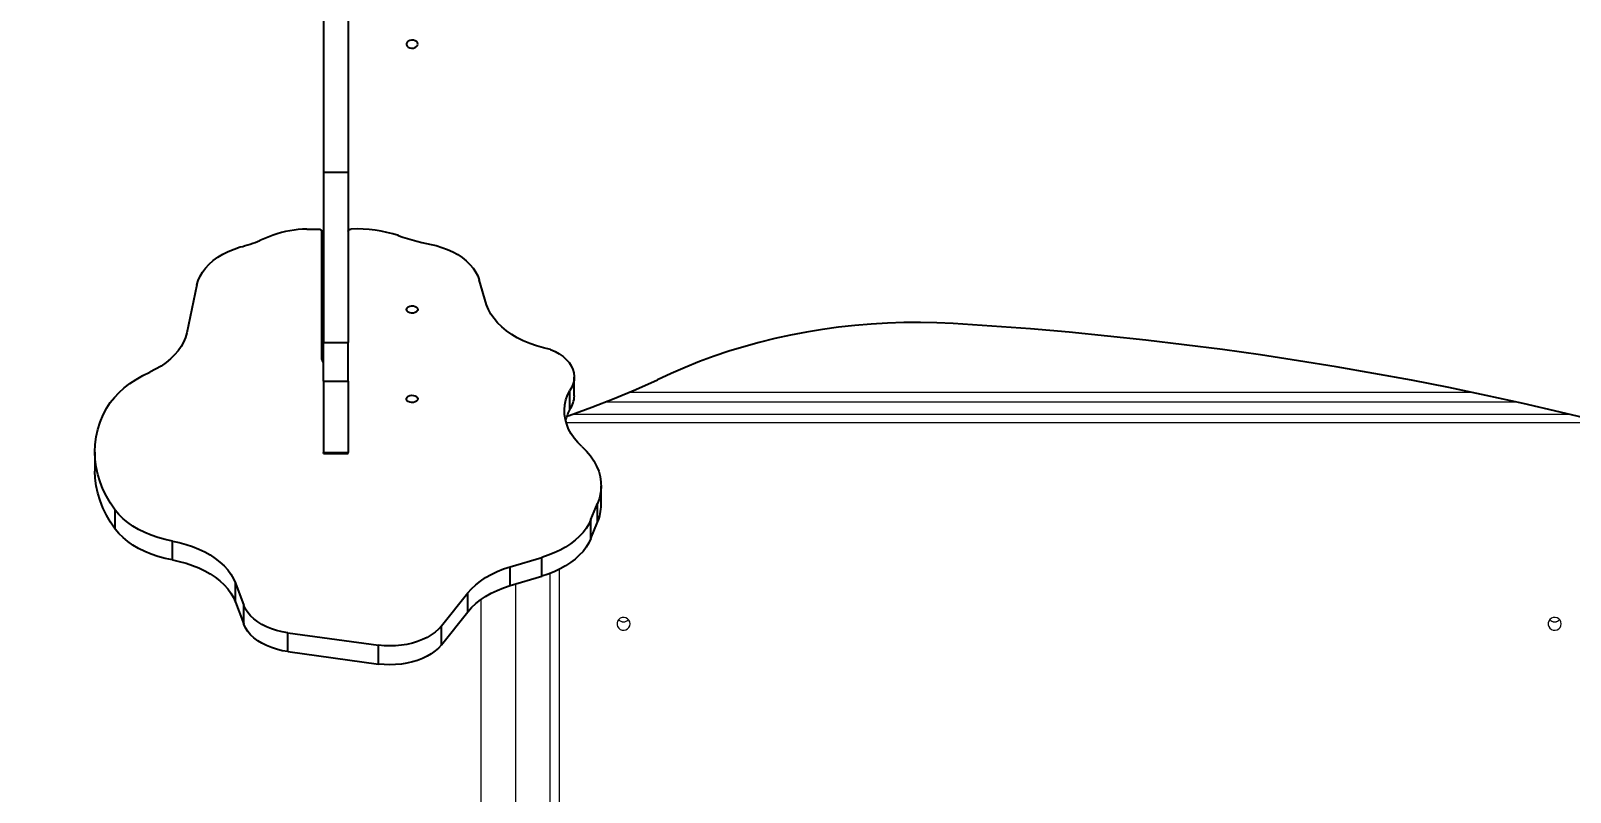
# Model space of a CAD drawing. Header units: millimetres. Extents: x -6879 to 7341, y -8047 to 7187.
# Drawn here: x -780 to 159, y 626 to 1091 of the extents above; entities that cross this region are included whole.
import ezdxf

# ---------------------------------------------------------------- set-up
doc = ezdxf.new("R2010")
doc.units = ezdxf.units.MM
for name, color, linetype in [('DIKOM_ОБЪЕКТ', 7, 'Continuous'), ('DIKOM_РАЗМЕР_ЗОНА', 7, 'Continuous'), ('DIKOM_РАЗМЕР_ОБЪЕКТА', 7, 'Continuous')]:
    doc.layers.add(name, color=color, linetype=linetype)
doc.styles.add('style1', font='arial.ttf', dxfattribs={"width": 0.8})
doc.dimstyles.new('1-50', dxfattribs={"dimtxt": 300, "dimasz": 200, "dimexe": 100, "dimexo": 0, "dimgap": 100, "dimtad": 0, "dimdec": 0, "dimtxsty": 'style1', "dimcen": 0, "dimclrd": 7, "dimclre": 7, "dimadec": 1, "dimazin": 2, "dimtfac": 1, "dimtdec": 0, "dimtmove": 1, "dimatfit": 3, "dimfxl": 0, "dimlwd": 25, "dimlwe": 18, "dimarcsym": 0})

# ---------------------------------------------------------------- blocks, each defined once
blk = doc.blocks.new('A$C65FB368C')
for p, q in [((62.82, -745.69), (51.33, -745.69)), ((71.89, -751.88), (62.02, -747.83)), ((73.51, -747.83), (62.02, -747.83)), ((83.38, -751.88), (73.51, -747.83)), ((83.38, -751.88), (71.89, -751.88)), ((-3.67, -762.03), (-15.16, -762.03)), ((4.52, -764.77), (-6.97, -764.77)), ((100.67, -801.15), (94.96, -781.95)), ((106.45, -781.95), (94.96, -781.95)), ((112.16, -801.15), (106.45, -781.95)), ((112.16, -801.15), (100.67, -801.15)), ((-59.28, -815.64), (-74.49, -820.07)), ((136.8, -843.12), (116.59, -826.96)), ((128.08, -826.96), (116.59, -826.96)), ((148.29, -843.12), (128.08, -826.96)), ((148.29, -843.12), (136.8, -843.12)), ((140.98, -936.82), (148.53, -881.52)), ((160.02, -881.52), (148.53, -881.52)), ((152.47, -936.82), (160.02, -881.52)), ((-258.52, -900), (-140.34, -900)), ((-140.34, -915), (-140.34, -900)), ((-140.34, -900), (-36.21, -900)), ((-36.21, -915), (-36.21, -900)), ((-12.68, -900), (-36.21, -900)), ((-12.68, -915), (-12.68, -900)), ((-12.68, -900), (30.88, -900)), ((30.88, -915), (30.88, -900)), ((31.59, -900), (30.88, -900)), ((31.59, -915), (31.59, -900)), ((-366.03, -915), (-140.34, -915)), ((-140.34, -915), (-36.21, -915)), ((-105.44, -925.15), (-105.47, -918.01)), ((-25.92, -916), (-104.19, -916)), ((-12.68, -915), (-36.21, -915)), ((-12.68, -915), (30.88, -915)), ((31.59, -915), (30.88, -915)), ((152.47, -936.82), (140.98, -936.82)), ((-101.88, -945.65), (-98.5, -953.82)), ((110.68, -968.71), (124.28, -963.57)), ((122.17, -968.71), (135.77, -963.57)), ((135.77, -963.57), (124.28, -963.57)), ((122.17, -968.71), (110.68, -968.71)), ((-71.48, -992.21), (-42.18, -998.45)), ((96.49, -1007.25), (85, -1007.25)), ((77.62, -1042.04), (66.13, -1042.04)), ((30.73, -1054.44), (42.22, -1054.44))]:
    blk.add_line(p, q)
at = {"flags": 128}
for points in [[(25.9, -84.06), (23.21, -93.8), (17.3, -115.97), (11.63, -138.25), (6.19, -160.66), (0.99, -183.17), (-3.97, -205.8), (-8.69, -228.52), (-13.17, -251.34), (-17.41, -274.26), (-21.41, -297.26), (-25.16, -320.34), (-28.67, -343.5), (-31.93, -366.74), (-34.94, -390.03), (-37.71, -413.39), (-40.23, -436.81), (-42.5, -460.27), (-44.53, -483.78), (-46.3, -507.33), (-47.83, -530.92)], [(-47.83, -530.92), (-48.27, -540.93), (-48.45, -550.95), (-48.38, -560.98), (-48.05, -570.99), (-47.47, -580.99), (-46.63, -590.94), (-45.53, -600.85), (-44.18, -610.7), (-42.58, -620.47), (-40.73, -630.15), (-38.64, -639.73), (-36.3, -649.2), (-33.72, -658.54), (-30.9, -667.74), (-27.85, -676.8), (-24.57, -685.69), (-21.06, -694.41), (-17.33, -702.94), (-13.39, -711.28)], [(8.81, -766.66), (8.3, -765.22), (3.27, -751.43), (-2.02, -737.83), (-7.58, -724.45), (-13.39, -711.28)], [(27.32, -757.36), (30.1, -754.61), (33.02, -752.19), (36.05, -750.14), (39.18, -748.47), (42.38, -747.18), (45.63, -746.29), (48.92, -745.79), (52.22, -745.7), (55.52, -746.01), (58.79, -746.72), (62.02, -747.83)], [(27.32, -757.36), (24.8, -759.88), (22.16, -762.08), (19.42, -763.96), (16.59, -765.49), (13.69, -766.67), (10.75, -767.49), (7.77, -767.95), (4.77, -768.04), (1.79, -767.77), (-1.18, -767.13), (-4.1, -766.13), (-6.97, -764.77)], [(71.89, -751.88), (74.59, -753.17), (77.22, -754.79), (79.75, -756.73), (82.18, -758.98), (84.48, -761.53), (86.65, -764.35), (88.66, -767.43), (90.51, -770.76), (92.18, -774.3), (93.67, -778.04), (94.96, -781.95)], [(83.38, -751.88), (86.08, -753.17), (88.71, -754.79), (91.24, -756.73), (93.67, -758.98), (95.97, -761.53), (98.14, -764.35), (100.15, -767.43), (102, -770.76), (103.67, -774.3), (105.16, -778.04), (106.45, -781.95)], [(-32.03, -776.55), (-30.76, -773.76), (-29.31, -771.21), (-27.68, -768.91), (-25.89, -766.92), (-23.98, -765.24), (-21.96, -763.89), (-19.86, -762.91), (-17.7, -762.28), (-15.51, -762.04), (-13.31, -762.17), (-11.14, -762.67), (-9.02, -763.54), (-6.97, -764.77)], [(-32.03, -776.55), (-33.02, -780.94), (-34.24, -785.18), (-35.67, -789.26), (-37.31, -793.15), (-39.15, -796.81), (-41.18, -800.23), (-43.37, -803.38), (-45.73, -806.24), (-48.22, -808.8), (-50.84, -811.03), (-53.57, -812.92), (-56.39, -814.46), (-59.28, -815.64)], [(116.59, -826.96), (114.05, -824.71), (111.63, -822.14), (109.36, -819.27), (107.25, -816.12), (105.31, -812.71), (103.56, -809.06), (102.01, -805.2), (100.67, -801.15)], [(128.08, -826.96), (125.54, -824.71), (123.12, -822.14), (120.85, -819.27), (118.74, -816.12), (116.8, -812.71), (115.05, -809.06), (113.5, -805.2), (112.16, -801.15)], [(-95.46, -846.38), (-94.36, -842.8), (-93.06, -839.39), (-91.57, -836.17), (-89.9, -833.17), (-88.07, -830.42), (-86.09, -827.93), (-83.97, -825.72), (-81.73, -823.82), (-79.39, -822.23), (-76.97, -820.98), (-74.49, -820.07)], [(136.8, -843.12), (138.76, -844.88), (140.59, -846.94), (142.28, -849.27), (143.81, -851.85), (145.16, -854.66), (146.33, -857.66), (147.3, -860.84), (148.06, -864.15), (148.6, -867.56), (148.92, -871.03), (149.02, -874.54), (148.88, -878.05), (148.53, -881.52)], [(148.29, -843.12), (150.25, -844.88), (152.08, -846.94), (153.77, -849.27), (155.3, -851.85), (156.65, -854.66), (157.82, -857.66), (158.79, -860.84), (159.55, -864.15), (160.09, -867.56), (160.41, -871.03), (160.51, -874.54), (160.37, -878.05), (160.02, -881.52)], [(-218.44, -857.5), (-219.25, -857.69), (-219.96, -858.24), (-220.52, -859.09), (-220.84, -860.14), (-220.91, -861.29), (-220.71, -862.41), (-220.27, -863.37), (-219.62, -864.08), (-218.85, -864.45), (-218.03, -864.45), (-217.26, -864.08), (-216.62, -863.37), (-216.17, -862.41), (-215.97, -861.29), (-216.04, -860.14), (-216.37, -859.09), (-216.92, -858.24), (-217.64, -857.69), (-218.44, -857.5)], [(-56.46, -857.5), (-55.73, -857.69), (-55.07, -858.24), (-54.57, -859.09), (-54.27, -860.14), (-54.21, -861.29), (-54.4, -862.41), (-54.8, -863.37), (-55.38, -864.08), (-56.09, -864.45), (-56.83, -864.45), (-57.53, -864.08), (-58.11, -863.37), (-58.52, -862.41), (-58.7, -861.29), (-58.64, -860.14), (-58.34, -859.09), (-57.84, -858.24), (-57.19, -857.69), (-56.46, -857.5)], [(-1.82, -857.5), (-1.09, -857.69), (-0.44, -858.24), (0.06, -859.09), (0.36, -860.14), (0.42, -861.29), (0.24, -862.41), (-0.16, -863.37), (-0.75, -864.08), (-1.45, -864.45), (-2.19, -864.45), (-2.89, -864.08), (-3.47, -863.37), (-3.88, -862.41), (-4.06, -861.29), (-4, -860.14), (-3.7, -859.09), (-3.2, -858.24), (-2.55, -857.69), (-1.82, -857.5)], [(-104.24, -900), (-104.49, -899.96), (-104.72, -899.86), (-104.94, -899.68), (-105.14, -899.44), (-105.3, -899.15), (-105.42, -898.82), (-105.5, -898.46), (-105.53, -898.08)], [(-105.47, -918.01), (-105.45, -917.62), (-105.38, -917.24), (-105.26, -916.9), (-105.1, -916.59), (-104.9, -916.34), (-104.68, -916.15), (-104.44, -916.04), (-104.19, -916)], [(140.98, -936.82), (140.39, -940.28), (139.57, -943.62), (138.55, -946.81), (137.31, -949.82), (135.89, -952.63), (134.29, -955.19), (132.53, -957.49), (130.63, -959.49), (128.61, -961.18), (126.48, -962.55), (124.28, -963.57)], [(152.47, -936.82), (151.88, -940.28), (151.06, -943.62), (150.04, -946.81), (148.8, -949.82), (147.38, -952.63), (145.78, -955.19), (144.02, -957.49), (142.12, -959.49), (140.1, -961.18), (137.98, -962.55), (135.77, -963.57)], [(-71.48, -992.21), (-74.15, -991.44), (-76.76, -990.31), (-79.3, -988.81), (-81.74, -986.96), (-84.07, -984.78), (-86.25, -982.28), (-88.29, -979.48), (-90.15, -976.41), (-91.83, -973.1), (-93.32, -969.56), (-94.59, -965.83)], [(85, -1007.25), (85.89, -1003), (87, -998.87), (88.32, -994.89), (89.85, -991.1), (91.57, -987.51), (93.47, -984.15), (95.54, -981.05), (97.77, -978.21), (100.13, -975.67), (102.62, -973.43), (105.22, -971.52), (107.92, -969.94), (110.68, -968.71)], [(96.49, -1007.25), (97.38, -1003), (98.49, -998.87), (99.81, -994.89), (101.34, -991.1), (103.06, -987.51), (104.96, -984.15), (107.03, -981.05), (109.26, -978.21), (111.62, -975.67), (114.11, -973.43), (116.71, -971.52), (119.41, -969.94), (122.17, -968.71)], [(-42.18, -998.45), (-39.34, -999.24), (-36.56, -1000.39), (-33.84, -1001.88), (-31.21, -1003.71), (-28.69, -1005.87), (-26.29, -1008.34), (-24.02, -1011.11), (-21.91, -1014.16), (-19.96, -1017.46), (-18.19, -1021)], [(85, -1007.25), (84.06, -1011.71), (82.88, -1016.03), (81.46, -1020.17), (79.83, -1024.11), (77.98, -1027.82), (75.94, -1031.28), (73.72, -1034.45), (71.33, -1037.31), (68.79, -1039.85), (66.13, -1042.04)], [(96.49, -1007.25), (95.55, -1011.71), (94.37, -1016.03), (92.95, -1020.17), (91.32, -1024.11), (89.47, -1027.82), (87.43, -1031.28), (85.21, -1034.45), (82.82, -1037.31), (80.28, -1039.85), (77.62, -1042.04)], [(3.54, -1047.27), (0.33, -1045.12), (-2.76, -1042.62), (-5.73, -1039.78), (-8.56, -1036.61), (-11.24, -1033.12), (-13.74, -1029.35), (-16.07, -1025.3), (-18.19, -1021)], [(66.13, -1042.04), (61.92, -1044.92), (57.63, -1047.43), (53.25, -1049.57), (48.79, -1051.33), (44.29, -1052.7), (39.74, -1053.67), (35.16, -1054.26), (30.57, -1054.44), (25.98, -1054.23), (21.41, -1053.62), (16.86, -1052.61), (12.36, -1051.22), (7.91, -1049.43), (3.54, -1047.27)], [(77.62, -1042.04), (73.41, -1044.92), (69.12, -1047.43), (64.74, -1049.57), (60.28, -1051.33), (55.78, -1052.7), (51.23, -1053.67), (46.65, -1054.26), (42.22, -1054.44)]]:
    blk.add_lwpolyline(points, dxfattribs=at)
for centre, radius, start, end in [((62.76, -773.65), 27.97, 67.38829, 89.86863), ((-3.88, -776.14), 14.13, 53.52135, 89.14907), ((17.8, -740.4), 27.76, 241.42518, 256.37392), ((-253.53, -816.64), 160.84, 340.8338, 349.34431), ((-17.16, -895.52), 88.41, 162.77607, 181.65591), ((-25.97, -913.16), 2.85, 270.99508, 319.91338), ((-42.45, -924.82), 63, 180.3037, 199.37225), ((-171.74, -984.29), 79.33, 13.45873, 22.59942)]:
    blk.add_arc(centre, radius, start, end)
blk = doc.blocks.new('A$C5DEC43E6')
at = {"color": 7, "linetype": 'Continuous', "lineweight": 15, "rotation": 270}
blk.add_blockref('A$C65FB368C', (448.01, -450), dxfattribs=at)
blk = doc.blocks.new('*D20')
at = {"layer": 'Defpoints', "color": 0, "transparency": 16777216}
for p in [(-335.47, 4138.44), (-5198.79, -5966.88), (-1568.13, -5966.88)]:
    blk.add_point(p, dxfattribs=at)
at = {"layer": 'DIKOM_РАЗМЕР_ОБЪЕКТА', "color": 7, "lineweight": 18, "transparency": 16777216}
for p, q in [((-335.47, 4138.44), (-5298.79, 4138.44)), ((-1568.13, -5966.88), (-5298.79, -5966.88))]:
    blk.add_line(p, q, dxfattribs=at)
at = {"layer": 'DIKOM_РАЗМЕР_ОБЪЕКТА', "color": 7, "lineweight": 25, "transparency": 16777216}
for p, q in [((-5198.79, 3938.44), (-5198.79, -81.84)), ((-5198.79, -5766.88), (-5198.79, -1161.62))]:
    blk.add_line(p, q, dxfattribs=at)
at = {"layer": 'DIKOM_РАЗМЕР_ОБЪЕКТА', "color": 7, "transparency": 16777216}
for points in [[(-5232.12, 3938.44), (-5165.46, 3938.44), (-5198.79, 4138.44)], [(-5232.12, -5766.88), (-5165.46, -5766.88), (-5198.79, -5966.88)]]:
    blk.add_solid(points, dxfattribs=at)
at = {"layer": 'DIKOM_РАЗМЕР_ОБЪЕКТА', "color": 0, "transparency": 16777216, "insert": (-5198.79, -621.73), "char_height": 300, "attachment_point": 5, "rotation": 90, "style": 'style1'}
blk.add_mtext('10100', dxfattribs=at)
blk = doc.blocks.new('*D19')
at = {"layer": 'Defpoints', "color": 0, "transparency": 16777216}
for p in [(5624.04, 6094.27), (-4435.35, 2864.29), (5624.04, -2640.11)]:
    blk.add_point(p, dxfattribs=at)
at = {"layer": 'DIKOM_РАЗМЕР_ОБЪЕКТА', "color": 7, "lineweight": 18, "transparency": 16777216}
for p, q in [((-4435.35, 2864.29), (-4435.35, 6194.27)), ((5624.04, -2640.11), (5624.04, 6194.27))]:
    blk.add_line(p, q, dxfattribs=at)
at = {"layer": 'DIKOM_РАЗМЕР_ОБЪЕКТА', "color": 7, "lineweight": 25, "transparency": 16777216}
for p, q in [((-4235.35, 6094.27), (2113.67, 6094.27)), ((5424.04, 6094.27), (3193.46, 6094.27))]:
    blk.add_line(p, q, dxfattribs=at)
at = {"layer": 'DIKOM_РАЗМЕР_ОБЪЕКТА', "color": 7, "transparency": 16777216}
for points in [[(-4235.35, 6127.6), (-4235.35, 6060.94), (-4435.35, 6094.27)], [(5424.04, 6127.6), (5424.04, 6060.94), (5624.04, 6094.27)]]:
    blk.add_solid(points, dxfattribs=at)
at = {"layer": 'DIKOM_РАЗМЕР_ОБЪЕКТА', "color": 0, "transparency": 16777216, "insert": (2653.56, 6094.27), "char_height": 300, "attachment_point": 5, "style": 'style1'}
blk.add_mtext('10100', dxfattribs=at)
blk = doc.blocks.new('*D18')
at = {"layer": 'Defpoints', "color": 0, "transparency": 16777216}
for p in [(-342.29, 5666.7), (-6681.79, -8047.27), (-1651.48, -8047.27)]:
    blk.add_point(p, dxfattribs=at)
at = {"layer": 'DIKOM_РАЗМЕР_ЗОНА', "color": 7, "lineweight": 18, "transparency": 16777216}
for p, q in [((-342.29, 5666.7), (-6781.79, 5666.7)), ((-1651.48, -8047.27), (-6781.79, -8047.27))]:
    blk.add_line(p, q, dxfattribs=at)
at = {"layer": 'DIKOM_РАЗМЕР_ЗОНА', "color": 7, "lineweight": 25, "transparency": 16777216}
for p, q in [((-6681.79, 5466.7), (-6681.79, -340.84)), ((-6681.79, -7847.27), (-6681.79, -1420.62))]:
    blk.add_line(p, q, dxfattribs=at)
at = {"layer": 'DIKOM_РАЗМЕР_ЗОНА', "color": 7, "transparency": 16777216}
for points in [[(-6715.12, 5466.7), (-6648.46, 5466.7), (-6681.79, 5666.7)], [(-6715.12, -7847.27), (-6648.46, -7847.27), (-6681.79, -8047.27)]]:
    blk.add_solid(points, dxfattribs=at)
at = {"layer": 'DIKOM_РАЗМЕР_ЗОНА', "color": 0, "transparency": 16777216, "insert": (-6681.79, -880.73), "char_height": 300, "attachment_point": 5, "rotation": 90, "style": 'style1'}
blk.add_mtext('13700', dxfattribs=at)
blk = doc.blocks.new('*D17')
at = {"layer": 'Defpoints', "color": 0, "transparency": 16777216}
for p in [(-5935.35, 6990.27), (-5935.35, 998.27), (7340.79, -2830.86)]:
    blk.add_point(p, dxfattribs=at)
at = {"layer": 'DIKOM_РАЗМЕР_ЗОНА', "color": 7, "lineweight": 18, "transparency": 16777216}
for p, q in [((-5935.35, 998.27), (-5935.35, 7090.27)), ((7340.79, -2830.86), (7340.79, 7090.27))]:
    blk.add_line(p, q, dxfattribs=at)
at = {"layer": 'DIKOM_РАЗМЕР_ЗОНА', "color": 7, "lineweight": 25, "transparency": 16777216}
for p, q in [((-5735.35, 6990.27), (2016.67, 6990.27)), ((7140.79, 6990.27), (3096.46, 6990.27))]:
    blk.add_line(p, q, dxfattribs=at)
at = {"layer": 'DIKOM_РАЗМЕР_ЗОНА', "color": 7, "transparency": 16777216}
for points in [[(-5735.35, 7023.6), (-5735.35, 6956.94), (-5935.35, 6990.27)], [(7140.79, 7023.6), (7140.79, 6956.94), (7340.79, 6990.27)]]:
    blk.add_solid(points, dxfattribs=at)
at = {"layer": 'DIKOM_РАЗМЕР_ЗОНА', "color": 0, "transparency": 16777216, "insert": (2556.56, 6990.27), "char_height": 300, "attachment_point": 5, "style": 'style1'}
blk.add_mtext('13300', dxfattribs=at)

msp = doc.modelspace()

# ---------------------------------------------------------------- linework, layer by layer
at = {"layer": 'DIKOM_ОБЪЕКТ', "color": 7, "linetype": 'Continuous', "lineweight": 15}
for p, q in [((-429.47, 864.18), (125.86, 864.18)), ((-414.69, 870.18), (97.99, 870.18)), ((158.86, 856.54), (-449.85, 856.54)), ((179.72, 851.43), (-453.37, 851.43)), ((-457.45, -624.99), (-457.45, 762.06)), ((-484.45, 752.95), (-484.45, 534.31)), ((-463.45, 759.43), (-463.45, 534.31)), ((-505.45, 743.51), (-505.45, 538.16))]:
    msp.add_line(p, q, dxfattribs=at)
at = {"layer": 'DIKOM_ОБЪЕКТ', "color": 7, "linetype": 'Continuous', "lineweight": 15, "flags": 128}
for points in [[(-414.45, 728.69), (-414.63, 729.85), (-415.14, 730.9), (-415.95, 731.76), (-416.99, 732.35), (-418.15, 732.61), (-419.34, 732.52), (-420.45, 732.09), (-421.38, 731.36), (-422.05, 730.4), (-422.4, 729.28), (-422.4, 728.11), (-422.05, 726.99), (-421.38, 726.02), (-420.45, 725.29), (-419.34, 724.86), (-418.15, 724.77), (-416.99, 725.04), (-415.95, 725.62), (-415.14, 726.48), (-414.63, 727.53), (-414.45, 728.69)], [(153.55, 728.69), (153.37, 729.85), (152.86, 730.9), (152.05, 731.76), (151.01, 732.35), (149.85, 732.61), (148.66, 732.52), (147.55, 732.09), (146.62, 731.36), (145.95, 730.4), (145.6, 729.28), (145.6, 728.11), (145.95, 726.99), (146.62, 726.02), (147.55, 725.29), (148.66, 724.86), (149.85, 724.77), (151.01, 725.04), (152.05, 725.62), (152.86, 726.48), (153.37, 727.53), (153.55, 728.69)]]:
    msp.add_lwpolyline(points, dxfattribs=at)
at = {"layer": 'DIKOM_ОБЪЕКТ', "color": 7, "linetype": 'Continuous', "lineweight": 15}
for centre, radius, start, end in [((-418.45, 733.92), 4.04, 221.34347, 318.65653), ((-418.45, 734.52), 4.57, 241.9975, 298.0025), ((149.55, 733.92), 4.04, 221.34106, 318.65894), ((149.55, 734.53), 4.57, 241.92498, 298.07502)]:
    msp.add_arc(centre, radius, start, end, dxfattribs=at)

# ---------------------------------------------------------------- block references
msp.add_blockref('A$C5DEC43E6', (-134.45, 1314.18), dxfattribs=at)

# ---------------------------------------------------------------- dimensions: what is measured, and where the dimension line sits
at = {"layer": 'DIKOM_РАЗМЕР_ЗОНА'}
dim = msp.add_linear_dim(base=(-5935.35, 6990.27), p1=(7340.79, -2830.86), p2=(-5935.35, 998.27), text='13300', dimstyle='1-50', override={"dimscale": 1, "dimtix": 0, "dimtofl": 1, "dimtmove": 1, "dimatfit": 3}, dxfattribs=at)
dim.commit()
dim.dimension.update_dxf_attribs({"geometry": '*D17', "text_midpoint": (2556.56, 6990.27), "dimtype": 160})
dim = msp.add_linear_dim(base=(-6681.79, -8047.27), p1=(-342.29, 5666.7), p2=(-1651.48, -8047.27), angle=270, text='13700', dimstyle='1-50', override={"dimscale": 1, "dimtix": 0, "dimtofl": 1, "dimtmove": 1, "dimatfit": 3}, dxfattribs=at)
dim.commit()
dim.dimension.update_dxf_attribs({"geometry": '*D18', "text_midpoint": (-6681.79, -880.73), "dimtype": 160})
at = {"layer": 'DIKOM_РАЗМЕР_ОБЪЕКТА'}
dim = msp.add_linear_dim(base=(5624.04, 6094.27), p1=(-4435.35, 2864.29), p2=(5624.04, -2640.11), text='10100', dimstyle='1-50', override={"dimscale": 1, "dimtix": 0, "dimtofl": 1, "dimtmove": 1, "dimatfit": 3}, dxfattribs=at)
dim.commit()
dim.dimension.update_dxf_attribs({"geometry": '*D19', "text_midpoint": (2653.56, 6094.27), "dimtype": 160})
dim = msp.add_linear_dim(base=(-5198.79, -5966.88), p1=(-335.47, 4138.44), p2=(-1568.13, -5966.88), angle=270, text='10100', dimstyle='1-50', override={"dimscale": 1, "dimtix": 0, "dimtofl": 1, "dimtmove": 1, "dimatfit": 3}, dxfattribs=at)
dim.commit()
dim.dimension.update_dxf_attribs({"geometry": '*D20', "text_midpoint": (-5198.79, -621.73), "dimtype": 160})

doc.saveas('drawing.dxf')
